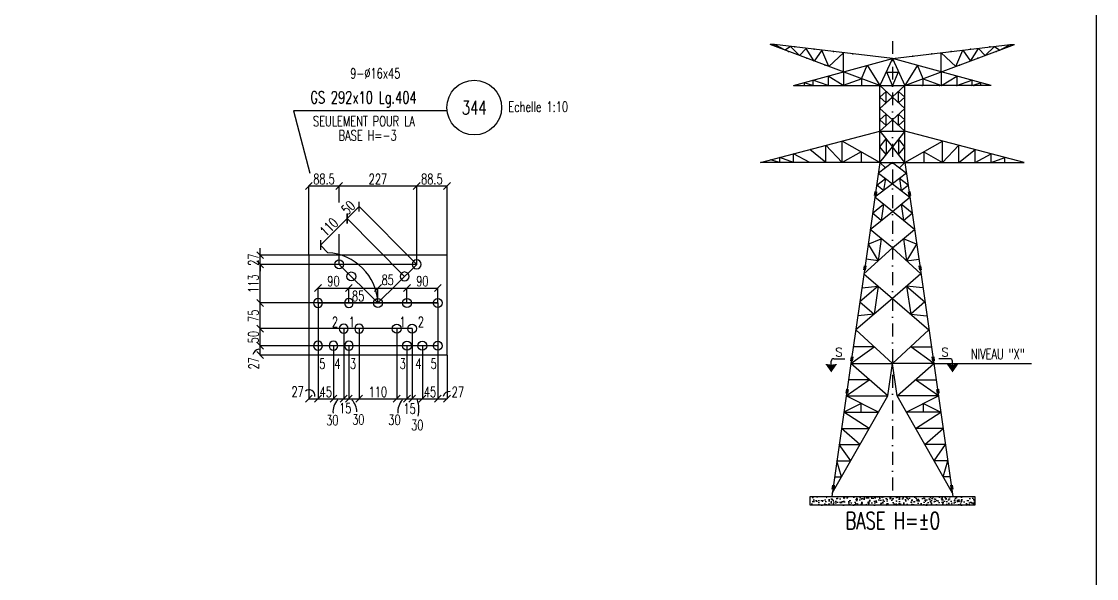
# Model space of a CAD drawing. Extents: x 161763 to 177983, y -119247 to -107767.
# Drawn here: x 171695 to 177983, y -115990 to -112734 of the extents above; entities that cross this region are included whole.
import ezdxf
from ezdxf.enums import TextEntityAlignment as Align

# ---------------------------------------------------------------- set-up
doc = ezdxf.new("R2010")
doc.units = 0
doc.header["$LTSCALE"] = 150
doc.header["$MEASUREMENT"] = 0
doc.linetypes.add('DASHDOT', pattern=[1, 0.5, -0.25, 0, -0.25])
doc.layers.get('0').update_dxf_attribs({"linetype": 'CONTINUOUS'})
for name, color, linetype in [('BOLLINI_1', 7, 'CONTINUOUS'), ('FORI', 2, 'CONTINUOUS'), ('LINEE_PIASTRE', 2, 'CONTINUOUS'), ('LS', 7, 'CONTINUOUS'), ('LSP', 3, 'CONTINUOUS'), ('MZ', 6, 'DASHDOT'), ('PIASTRE', 5, 'CONTINUOUS')]:
    doc.layers.add(name, color=color, linetype=linetype)
doc.styles.add('QUOTE', font='ROMANS8.SHX', dxfattribs={"width": 0.7})
doc.styles.add('RD', font='ROMAND8.SHX', dxfattribs={"width": 0.7})
doc.styles.add('RQL', font='ROMANS8.SHX', dxfattribs={"width": 0.7})
doc.styles.add('RS', font='ROMANS8.shx', dxfattribs={"width": 0.7})
doc.styles.get("Standard").update_dxf_attribs({"font": 'ROMANS8.SHX', "width": 0.7})
doc.dimstyles.new('TRATTO', dxfattribs={"dimscale": 0, "dimtxt": 60, "dimasz": 40, "dimexe": 0, "dimexo": 0, "dimgap": 10, "dimtad": 1, "dimrnd": 0.5, "dimdsep": 46, "dimtxsty": 'RS', "dimblk1": 'OBLIQUE', "dimblk2": 'OBLIQUE', "dimsah": 1, "dimcen": 0.09, "dimclrd": 2, "dimclre": 2, "dimclrt": 7, "dimadec": 0, "dimazin": 0, "dimtfac": 1, "dimtix": 1, "dimtmove": 2, "dimatfit": 3, "dimfxl": 1, "dimtolj": 1, "dimtzin": 0, "dimarcsym": 0})

# ---------------------------------------------------------------- blocks, each defined once
blk = doc.blocks.new('MRKR_98')
blk.add_point((0, 0))
at = {"color": 7, "style": 'QUOTE', "width": 0.5, "flags": 1}
for tag, p in [('TI', (3.7, 6.8)), ('NFORI', (3.7, 5.3)), ('AUX2', (3.7, 4.9)), ('FAM', (3.7, 4.5)), ('AUX1', (3.7, 4.2)), ('COMMESSA', (3.7, 3.8)), ('SPESSORE', (3.7, 2.5)), ('SV', (3.7, 1.8)), ('QUA', (3.7, 1.1)), ('DI_S', (3.7, 6.4)), ('D_S', (3.7, 6)), ('E_S', (3.7, 5.7)), ('MD', (3.7, 3.5)), ('MP', (3.7, 3.2)), ('LARGHEZZA', (3.7, 2.8)), ('NP', (3.7, 2.1)), ('PESO', (3.7, 1.4)), ('LUN', (3.7, 0.8)), ('PROF', (3.7, 0.4)), ('POS', (3.7, 0.1))]:
    blk.add_attdef(tag, p, '', height=0.2, dxfattribs=at)
at = {"color": 7, "flags": 1}
for tag, p in [('LAV1', (5.3, 6.9)), ('LAV2', (5.3, 6.5)), ('LAV3', (5.3, 6.2)), ('LAV4', (5.3, 5.9)), ('LAV5', (5.3, 5.5)), ('LAV6', (5.3, 5.2)), ('LAV7', (5.3, 4.9)), ('LAV8', (5.3, 4.5)), ('LAV9', (5.3, 4.2)), ('LAV10', (5.3, 3.9))]:
    blk.add_attdef(tag, p, '', height=0.2, dxfattribs=at)
blk = doc.blocks.new('16')
blk.add_circle((0, 0), 1)
blk = doc.blocks.new('_OBLIQUE')
at = {"color": 0, "linetype": 'ByBlock'}
blk.add_line((-0.5, -0.5), (0.5, 0.5), dxfattribs=at)
blk = doc.blocks.new('*D50')
at = {"layer": 'LS', "color": 2, "lineweight": -2, "transparency": 16777216}
for p, q in [((173443.2, -114041.4), (173599.1, -113886.1)), ((173935.8, -114224.3), (173599.1, -113886.1)), ((173487.6, -114085.9), (173443.2, -114041.4))]:
    blk.add_line(p, q, dxfattribs=at)
at = {"layer": 'LS', "color": 2, "lineweight": -2, "transparency": 16777216, "xscale": 40, "yscale": 40, "zscale": 40}
for p, rotation in [((173599.1, -113886.1), 44.87424353999999), ((173443.2, -114041.4), 224.87424354)]:
    blk.add_blockref('_OBLIQUE', p, dxfattribs=dict(at, rotation=rotation))
at = {"layer": 'LS', "color": 7, "transparency": 16777216, "insert": (173492.9, -113935.4), "char_height": 60, "attachment_point": 5, "rotation": 44.87424, "style": 'RS'}
blk.add_mtext('\\A1;110', dxfattribs=at)
blk = doc.blocks.new('*D51')
at = {"layer": 'LS', "color": 2, "lineweight": -2, "transparency": 16777216}
for p, q in [((173599.1, -113886.1), (173670, -113815.6)), ((174006.7, -114153.8), (173670, -113815.6)), ((173935.8, -114224.3), (173599.1, -113886.1))]:
    blk.add_line(p, q, dxfattribs=at)
at = {"layer": 'LS', "color": 2, "lineweight": -2, "transparency": 16777216, "xscale": 40, "yscale": 40, "zscale": 40}
for p, rotation in [((173670, -113815.6), 44.87424353999999), ((173599.1, -113886.1), 224.87424354)]:
    blk.add_blockref('_OBLIQUE', p, dxfattribs=dict(at, rotation=rotation))
at = {"layer": 'LS', "color": 7, "transparency": 16777216, "insert": (173606.3, -113822.5), "char_height": 60, "attachment_point": 5, "rotation": 44.87424, "style": 'RS'}
blk.add_mtext('\\A1;50', dxfattribs=at)
blk = doc.blocks.new('*D52')
at = {"layer": 'LS', "color": 2, "lineweight": -2, "transparency": 16777216}
for p, q in [((173429.9, -114379.6), (173429.9, -114939.4)), ((173375.9, -114683.7), (173375.9, -114939.4)), ((173375.9, -114939.4), (173429.9, -114939.4))]:
    blk.add_line(p, q, dxfattribs=at)
at = {"layer": 'LS', "color": 2, "lineweight": -2, "transparency": 16777216, "xscale": 40, "yscale": 40, "zscale": 40, "rotation": 180}
blk.add_blockref('_OBLIQUE', (173375.9, -114939.4), dxfattribs=at)
at = {"layer": 'LS', "color": 2, "lineweight": -2, "transparency": 16777216, "xscale": 40, "yscale": 40, "zscale": 40}
blk.add_blockref('_OBLIQUE', (173429.9, -114939.4), dxfattribs=at)
at = {"layer": 'LS', "color": 7, "transparency": 16777216, "insert": (173310.1, -114898.7), "char_height": 60, "attachment_point": 5, "style": 'RS'}
blk.add_mtext('\\A1;27', dxfattribs=at)
blk = doc.blocks.new('*D53')
at = {"layer": 'LS', "color": 2, "lineweight": -2, "transparency": 16777216}
for p, q in [((173429.9, -114379.6), (173429.9, -114939.4)), ((173519.9, -114629.6), (173519.9, -114939.4)), ((173429.9, -114939.4), (173519.9, -114939.4))]:
    blk.add_line(p, q, dxfattribs=at)
at = {"layer": 'LS', "color": 2, "lineweight": -2, "transparency": 16777216, "xscale": 40, "yscale": 40, "zscale": 40, "rotation": 180}
blk.add_blockref('_OBLIQUE', (173429.9, -114939.4), dxfattribs=at)
at = {"layer": 'LS', "color": 2, "lineweight": -2, "transparency": 16777216, "xscale": 40, "yscale": 40, "zscale": 40}
blk.add_blockref('_OBLIQUE', (173519.9, -114939.4), dxfattribs=at)
at = {"layer": 'LS', "color": 7, "transparency": 16777216, "insert": (173474.9, -114899.4), "char_height": 60, "attachment_point": 5, "style": 'RS'}
blk.add_mtext('\\A1;45', dxfattribs=at)
blk = doc.blocks.new('*D54')
at = {"layer": 'LS', "color": 2, "lineweight": -2, "transparency": 16777216}
for p, q in [((173579.9, -114529.6), (173579.9, -114939.4)), ((173519.9, -114629.6), (173519.9, -114939.4)), ((173519.9, -114939.4), (173579.9, -114939.4))]:
    blk.add_line(p, q, dxfattribs=at)
at = {"layer": 'LS', "color": 2, "lineweight": -2, "transparency": 16777216, "xscale": 40, "yscale": 40, "zscale": 40, "rotation": 180}
blk.add_blockref('_OBLIQUE', (173519.9, -114939.4), dxfattribs=at)
at = {"layer": 'LS', "color": 2, "lineweight": -2, "transparency": 16777216, "xscale": 40, "yscale": 40, "zscale": 40}
blk.add_blockref('_OBLIQUE', (173579.9, -114939.4), dxfattribs=at)
at = {"layer": 'LS', "color": 7, "transparency": 16777216, "insert": (173513.5, -115064.7), "char_height": 60, "attachment_point": 5, "style": 'RS'}
blk.add_mtext('\\A1;30', dxfattribs=at)
blk = doc.blocks.new('*D55')
at = {"layer": 'LS', "color": 2, "lineweight": -2, "transparency": 16777216}
for p, q in [((173579.9, -114529.6), (173579.9, -114939.4)), ((173609.9, -114629.6), (173609.9, -114939.4)), ((173579.9, -114939.4), (173609.9, -114939.4))]:
    blk.add_line(p, q, dxfattribs=at)
at = {"layer": 'LS', "color": 2, "lineweight": -2, "transparency": 16777216, "xscale": 40, "yscale": 40, "zscale": 40, "rotation": 180}
blk.add_blockref('_OBLIQUE', (173579.9, -114939.4), dxfattribs=at)
at = {"layer": 'LS', "color": 2, "lineweight": -2, "transparency": 16777216, "xscale": 40, "yscale": 40, "zscale": 40}
blk.add_blockref('_OBLIQUE', (173609.9, -114939.4), dxfattribs=at)
at = {"layer": 'LS', "color": 7, "transparency": 16777216, "insert": (173589.2, -114994.7), "char_height": 60, "attachment_point": 5, "style": 'RS'}
blk.add_mtext('\\A1;15', dxfattribs=at)
blk = doc.blocks.new('*D56')
at = {"layer": 'LS', "color": 2, "lineweight": -2, "transparency": 16777216}
for p, q in [((173669.9, -114529.6), (173669.9, -114939.4)), ((173609.9, -114629.6), (173609.9, -114939.4)), ((173609.9, -114939.4), (173669.9, -114939.4))]:
    blk.add_line(p, q, dxfattribs=at)
at = {"layer": 'LS', "color": 2, "lineweight": -2, "transparency": 16777216, "xscale": 40, "yscale": 40, "zscale": 40, "rotation": 180}
blk.add_blockref('_OBLIQUE', (173609.9, -114939.4), dxfattribs=at)
at = {"layer": 'LS', "color": 2, "lineweight": -2, "transparency": 16777216, "xscale": 40, "yscale": 40, "zscale": 40}
blk.add_blockref('_OBLIQUE', (173669.9, -114939.4), dxfattribs=at)
at = {"layer": 'LS', "color": 7, "transparency": 16777216, "insert": (173665.4, -115060.8), "char_height": 60, "attachment_point": 5, "style": 'RS'}
blk.add_mtext('\\A1;30', dxfattribs=at)
blk = doc.blocks.new('*D57')
at = {"layer": 'LS', "color": 2, "lineweight": -2, "transparency": 16777216}
for p, q in [((173669.9, -114529.6), (173669.9, -114939.4)), ((173889.9, -114529.6), (173889.9, -114939.4)), ((173669.9, -114939.4), (173889.9, -114939.4))]:
    blk.add_line(p, q, dxfattribs=at)
at = {"layer": 'LS', "color": 2, "lineweight": -2, "transparency": 16777216, "xscale": 40, "yscale": 40, "zscale": 40, "rotation": 180}
blk.add_blockref('_OBLIQUE', (173669.9, -114939.4), dxfattribs=at)
at = {"layer": 'LS', "color": 2, "lineweight": -2, "transparency": 16777216, "xscale": 40, "yscale": 40, "zscale": 40}
blk.add_blockref('_OBLIQUE', (173889.9, -114939.4), dxfattribs=at)
at = {"layer": 'LS', "color": 7, "transparency": 16777216, "insert": (173779.9, -114899.4), "char_height": 60, "attachment_point": 5, "style": 'RS'}
blk.add_mtext('\\A1;110', dxfattribs=at)
blk = doc.blocks.new('*D58')
at = {"layer": 'LS', "color": 2, "lineweight": -2, "transparency": 16777216}
for p, q in [((173889.9, -114529.6), (173889.9, -114939.4)), ((173949.9, -114629.6), (173949.9, -114939.4)), ((173889.9, -114939.4), (173949.9, -114939.4))]:
    blk.add_line(p, q, dxfattribs=at)
at = {"layer": 'LS', "color": 2, "lineweight": -2, "transparency": 16777216, "xscale": 40, "yscale": 40, "zscale": 40, "rotation": 180}
blk.add_blockref('_OBLIQUE', (173889.9, -114939.4), dxfattribs=at)
at = {"layer": 'LS', "color": 2, "lineweight": -2, "transparency": 16777216, "xscale": 40, "yscale": 40, "zscale": 40}
blk.add_blockref('_OBLIQUE', (173949.9, -114939.4), dxfattribs=at)
at = {"layer": 'LS', "color": 7, "transparency": 16777216, "insert": (173876.7, -115062.9), "char_height": 60, "attachment_point": 5, "style": 'RS'}
blk.add_mtext('\\A1;30', dxfattribs=at)
blk = doc.blocks.new('*D59')
at = {"layer": 'LS', "color": 2, "lineweight": -2, "transparency": 16777216}
for p, q in [((173979.9, -114529.6), (173979.9, -114939.4)), ((173949.9, -114629.6), (173949.9, -114939.4)), ((173949.9, -114939.4), (173979.9, -114939.4))]:
    blk.add_line(p, q, dxfattribs=at)
at = {"layer": 'LS', "color": 2, "lineweight": -2, "transparency": 16777216, "xscale": 40, "yscale": 40, "zscale": 40, "rotation": 180}
blk.add_blockref('_OBLIQUE', (173949.9, -114939.4), dxfattribs=at)
at = {"layer": 'LS', "color": 2, "lineweight": -2, "transparency": 16777216, "xscale": 40, "yscale": 40, "zscale": 40}
blk.add_blockref('_OBLIQUE', (173979.9, -114939.4), dxfattribs=at)
at = {"layer": 'LS', "color": 7, "transparency": 16777216, "insert": (173964.9, -114998.2), "char_height": 60, "attachment_point": 5, "style": 'RS'}
blk.add_mtext('\\A1;15', dxfattribs=at)
blk = doc.blocks.new('*D60')
at = {"layer": 'LS', "color": 2, "lineweight": -2, "transparency": 16777216}
for p, q in [((173979.9, -114529.6), (173979.9, -114939.4)), ((174039.9, -114629.6), (174039.9, -114939.4)), ((173979.9, -114939.4), (174039.9, -114939.4))]:
    blk.add_line(p, q, dxfattribs=at)
at = {"layer": 'LS', "color": 2, "lineweight": -2, "transparency": 16777216, "xscale": 40, "yscale": 40, "zscale": 40, "rotation": 180}
blk.add_blockref('_OBLIQUE', (173979.9, -114939.4), dxfattribs=at)
at = {"layer": 'LS', "color": 2, "lineweight": -2, "transparency": 16777216, "xscale": 40, "yscale": 40, "zscale": 40}
blk.add_blockref('_OBLIQUE', (174039.9, -114939.4), dxfattribs=at)
at = {"layer": 'LS', "color": 7, "transparency": 16777216, "insert": (174009.9, -115093.1), "char_height": 60, "attachment_point": 5, "style": 'RS'}
blk.add_mtext('\\A1;30', dxfattribs=at)
blk = doc.blocks.new('*D61')
at = {"layer": 'LS', "color": 2, "lineweight": -2, "transparency": 16777216}
for p, q in [((174129.9, -114379.6), (174129.9, -114939.4)), ((174039.9, -114629.6), (174039.9, -114939.4)), ((174039.9, -114939.4), (174129.9, -114939.4))]:
    blk.add_line(p, q, dxfattribs=at)
at = {"layer": 'LS', "color": 2, "lineweight": -2, "transparency": 16777216, "xscale": 40, "yscale": 40, "zscale": 40, "rotation": 180}
blk.add_blockref('_OBLIQUE', (174039.9, -114939.4), dxfattribs=at)
at = {"layer": 'LS', "color": 2, "lineweight": -2, "transparency": 16777216, "xscale": 40, "yscale": 40, "zscale": 40}
blk.add_blockref('_OBLIQUE', (174129.9, -114939.4), dxfattribs=at)
at = {"layer": 'LS', "color": 7, "transparency": 16777216, "insert": (174084.9, -114899.4), "char_height": 60, "attachment_point": 5, "style": 'RS'}
blk.add_mtext('\\A1;45', dxfattribs=at)
blk = doc.blocks.new('*D62')
at = {"layer": 'LS', "color": 2, "lineweight": -2, "transparency": 16777216}
for p, q in [((174129.9, -114379.6), (174129.9, -114939.4)), ((174183.9, -114683.7), (174183.9, -114939.4)), ((174129.9, -114939.4), (174183.9, -114939.4))]:
    blk.add_line(p, q, dxfattribs=at)
at = {"layer": 'LS', "color": 2, "lineweight": -2, "transparency": 16777216, "xscale": 40, "yscale": 40, "zscale": 40, "rotation": 180}
blk.add_blockref('_OBLIQUE', (174129.9, -114939.4), dxfattribs=at)
at = {"layer": 'LS', "color": 2, "lineweight": -2, "transparency": 16777216, "xscale": 40, "yscale": 40, "zscale": 40}
blk.add_blockref('_OBLIQUE', (174183.9, -114939.4), dxfattribs=at)
at = {"layer": 'LS', "color": 7, "transparency": 16777216, "insert": (174247.4, -114899.4), "char_height": 60, "attachment_point": 5, "style": 'RS'}
blk.add_mtext('\\A1;27', dxfattribs=at)
blk = doc.blocks.new('*D63')
at = {"layer": 'LS', "color": 2, "lineweight": -2, "transparency": 16777216}
for p, q in [((173429.9, -114379.6), (173429.9, -114292)), ((173429.9, -114292), (173609.9, -114292)), ((173609.9, -114379.6), (173609.9, -114292))]:
    blk.add_line(p, q, dxfattribs=at)
at = {"layer": 'LS', "color": 2, "lineweight": -2, "transparency": 16777216, "xscale": 40, "yscale": 40, "zscale": 40, "rotation": 180}
blk.add_blockref('_OBLIQUE', (173429.9, -114292), dxfattribs=at)
at = {"layer": 'LS', "color": 2, "lineweight": -2, "transparency": 16777216, "xscale": 40, "yscale": 40, "zscale": 40}
blk.add_blockref('_OBLIQUE', (173609.9, -114292), dxfattribs=at)
at = {"layer": 'LS', "color": 7, "transparency": 16777216, "insert": (173519.9, -114252), "char_height": 60, "attachment_point": 5, "style": 'RS'}
blk.add_mtext('\\A1;90', dxfattribs=at)
blk = doc.blocks.new('*D64')
at = {"layer": 'LS', "color": 2, "lineweight": -2, "transparency": 16777216}
for p, q in [((173609.9, -114379.6), (173609.9, -114292)), ((173609.9, -114292), (173779.9, -114292)), ((173779.9, -114379.6), (173779.9, -114292))]:
    blk.add_line(p, q, dxfattribs=at)
at = {"layer": 'LS', "color": 2, "lineweight": -2, "transparency": 16777216, "xscale": 40, "yscale": 40, "zscale": 40, "rotation": 180}
blk.add_blockref('_OBLIQUE', (173609.9, -114292), dxfattribs=at)
at = {"layer": 'LS', "color": 2, "lineweight": -2, "transparency": 16777216, "xscale": 40, "yscale": 40, "zscale": 40}
blk.add_blockref('_OBLIQUE', (173779.9, -114292), dxfattribs=at)
at = {"layer": 'LS', "color": 7, "transparency": 16777216, "insert": (173664, -114339.1), "char_height": 60, "attachment_point": 5, "style": 'RS'}
blk.add_mtext('\\A1;85', dxfattribs=at)
blk = doc.blocks.new('*D65')
at = {"layer": 'LS', "color": 2, "lineweight": -2, "transparency": 16777216}
for p, q in [((173779.9, -114379.6), (173779.9, -114292)), ((173779.9, -114292), (173949.9, -114292)), ((173949.9, -114379.6), (173949.9, -114292))]:
    blk.add_line(p, q, dxfattribs=at)
at = {"layer": 'LS', "color": 2, "lineweight": -2, "transparency": 16777216, "xscale": 40, "yscale": 40, "zscale": 40, "rotation": 180}
blk.add_blockref('_OBLIQUE', (173779.9, -114292), dxfattribs=at)
at = {"layer": 'LS', "color": 2, "lineweight": -2, "transparency": 16777216, "xscale": 40, "yscale": 40, "zscale": 40}
blk.add_blockref('_OBLIQUE', (173949.9, -114292), dxfattribs=at)
at = {"layer": 'LS', "color": 7, "transparency": 16777216, "insert": (173837.3, -114244.4), "char_height": 60, "attachment_point": 5, "style": 'RS'}
blk.add_mtext('\\A1;85', dxfattribs=at)
blk = doc.blocks.new('*D66')
at = {"layer": 'LS', "color": 2, "lineweight": -2, "transparency": 16777216}
for p, q in [((173949.9, -114379.6), (173949.9, -114292)), ((173949.9, -114292), (174129.9, -114292)), ((174129.9, -114379.6), (174129.9, -114292))]:
    blk.add_line(p, q, dxfattribs=at)
at = {"layer": 'LS', "color": 2, "lineweight": -2, "transparency": 16777216, "xscale": 40, "yscale": 40, "zscale": 40, "rotation": 180}
blk.add_blockref('_OBLIQUE', (173949.9, -114292), dxfattribs=at)
at = {"layer": 'LS', "color": 2, "lineweight": -2, "transparency": 16777216, "xscale": 40, "yscale": 40, "zscale": 40}
blk.add_blockref('_OBLIQUE', (174129.9, -114292), dxfattribs=at)
at = {"layer": 'LS', "color": 7, "transparency": 16777216, "insert": (174039.9, -114252), "char_height": 60, "attachment_point": 5, "style": 'RS'}
blk.add_mtext('\\A1;90', dxfattribs=at)
blk = doc.blocks.new('*D67')
at = {"layer": 'LS', "color": 2, "lineweight": -2, "transparency": 16777216}
for p, q in [((174129.9, -114629.6), (173091.5, -114629.6)), ((173091.5, -114683.7), (173091.5, -114629.6)), ((173375.9, -114683.7), (173091.5, -114683.7))]:
    blk.add_line(p, q, dxfattribs=at)
at = {"layer": 'LS', "color": 2, "lineweight": -2, "transparency": 16777216, "xscale": 40, "yscale": 40, "zscale": 40}
for p, rotation in [((173091.5, -114629.6), 90), ((173091.5, -114683.7), 270)]:
    blk.add_blockref('_OBLIQUE', p, dxfattribs=dict(at, rotation=rotation))
at = {"layer": 'LS', "color": 7, "transparency": 16777216, "insert": (173053.6, -114732), "char_height": 60, "attachment_point": 5, "rotation": 90, "style": 'RS'}
blk.add_mtext('\\A1;27', dxfattribs=at)
blk = doc.blocks.new('*D68')
at = {"layer": 'LS', "color": 2, "lineweight": -2, "transparency": 16777216}
for p, q in [((173979.9, -114529.6), (173091.5, -114529.6)), ((173091.5, -114629.6), (173091.5, -114529.6)), ((173429.9, -114629.6), (173091.5, -114629.6))]:
    blk.add_line(p, q, dxfattribs=at)
at = {"layer": 'LS', "color": 2, "lineweight": -2, "transparency": 16777216, "xscale": 40, "yscale": 40, "zscale": 40}
for p, rotation in [((173091.5, -114529.6), 90), ((173091.5, -114629.6), 270)]:
    blk.add_blockref('_OBLIQUE', p, dxfattribs=dict(at, rotation=rotation))
at = {"layer": 'LS', "color": 7, "transparency": 16777216, "insert": (173051.5, -114579.6), "char_height": 60, "attachment_point": 5, "rotation": 90, "style": 'RS'}
blk.add_mtext('\\A1;50', dxfattribs=at)
blk = doc.blocks.new('*D69')
at = {"layer": 'LS', "color": 2, "lineweight": -2, "transparency": 16777216}
for p, q in [((174129.9, -114379.6), (173091.5, -114379.6)), ((173091.5, -114529.6), (173091.5, -114379.6)), ((173579.9, -114529.6), (173091.5, -114529.6))]:
    blk.add_line(p, q, dxfattribs=at)
at = {"layer": 'LS', "color": 2, "lineweight": -2, "transparency": 16777216, "xscale": 40, "yscale": 40, "zscale": 40}
for p, rotation in [((173091.5, -114379.6), 90), ((173091.5, -114529.6), 270)]:
    blk.add_blockref('_OBLIQUE', p, dxfattribs=dict(at, rotation=rotation))
at = {"layer": 'LS', "color": 7, "transparency": 16777216, "insert": (173051.5, -114454.6), "char_height": 60, "attachment_point": 5, "rotation": 90, "style": 'RS'}
blk.add_mtext('\\A1;75', dxfattribs=at)
blk = doc.blocks.new('*D70')
at = {"layer": 'LS', "color": 2, "lineweight": -2, "transparency": 16777216}
for p, q in [((174006.7, -114153.8), (173091.5, -114153.8)), ((173091.5, -114379.6), (173091.5, -114153.8)), ((173429.9, -114379.6), (173091.5, -114379.6))]:
    blk.add_line(p, q, dxfattribs=at)
at = {"layer": 'LS', "color": 2, "lineweight": -2, "transparency": 16777216, "xscale": 40, "yscale": 40, "zscale": 40}
for p, rotation in [((173091.5, -114153.8), 90), ((173091.5, -114379.6), 270)]:
    blk.add_blockref('_OBLIQUE', p, dxfattribs=dict(at, rotation=rotation))
at = {"layer": 'LS', "color": 7, "transparency": 16777216, "insert": (173051.5, -114266.7), "char_height": 60, "attachment_point": 5, "rotation": 90, "style": 'RS'}
blk.add_mtext('\\A1;113', dxfattribs=at)
blk = doc.blocks.new('*D71')
at = {"layer": 'LS', "color": 2, "lineweight": -2, "transparency": 16777216}
for p, q in [((173091.5, -114099.7), (173091.5, -114059.7)), ((173375.9, -114099.7), (173091.5, -114099.7)), ((173091.5, -114153.8), (173091.5, -114099.7)), ((173553.1, -114153.8), (173091.5, -114153.8)), ((173091.5, -114153.8), (173091.5, -114193.8))]:
    blk.add_line(p, q, dxfattribs=at)
at = {"layer": 'LS', "color": 2, "lineweight": -2, "transparency": 16777216, "xscale": 40, "yscale": 40, "zscale": 40}
for p, rotation in [((173091.5, -114099.7), 270), ((173091.5, -114153.8), 90)]:
    blk.add_blockref('_OBLIQUE', p, dxfattribs=dict(at, rotation=rotation))
at = {"layer": 'LS', "color": 7, "transparency": 16777216, "insert": (173051.5, -114126.7), "char_height": 60, "attachment_point": 5, "rotation": 90, "style": 'RS'}
blk.add_mtext('\\A1;27', dxfattribs=at)
blk = doc.blocks.new('*D72')
at = {"layer": 'LS', "color": 2, "lineweight": -2, "transparency": 16777216}
for p, q in [((173375.9, -114099.7), (173375.9, -113695.4)), ((173375.9, -113695.4), (173553.1, -113695.4)), ((173553.1, -113735.1), (173553.1, -113695.4))]:
    blk.add_line(p, q, dxfattribs=at)
at = {"layer": 'LS', "color": 2, "lineweight": -2, "transparency": 16777216, "xscale": 40, "yscale": 40, "zscale": 40, "rotation": 180}
blk.add_blockref('_OBLIQUE', (173375.9, -113695.4), dxfattribs=at)
at = {"layer": 'LS', "color": 2, "lineweight": -2, "transparency": 16777216, "xscale": 40, "yscale": 40, "zscale": 40}
blk.add_blockref('_OBLIQUE', (173553.1, -113695.4), dxfattribs=at)
at = {"layer": 'LS', "color": 7, "transparency": 16777216, "insert": (173464.5, -113655.4), "char_height": 60, "attachment_point": 5, "style": 'RS'}
blk.add_mtext('\\A1;88.5', dxfattribs=at)
blk = doc.blocks.new('*D73')
at = {"layer": 'LS', "color": 2, "lineweight": -2, "transparency": 16777216}
for p, q in [((173553.1, -113792.5), (173553.1, -113695.4)), ((173553.1, -113695.4), (174006.7, -113695.4)), ((174006.7, -114153.8), (174006.7, -113695.4))]:
    blk.add_line(p, q, dxfattribs=at)
at = {"layer": 'LS', "color": 2, "lineweight": -2, "transparency": 16777216, "xscale": 40, "yscale": 40, "zscale": 40, "rotation": 180}
blk.add_blockref('_OBLIQUE', (173553.1, -113695.4), dxfattribs=at)
at = {"layer": 'LS', "color": 2, "lineweight": -2, "transparency": 16777216, "xscale": 40, "yscale": 40, "zscale": 40}
blk.add_blockref('_OBLIQUE', (174006.7, -113695.4), dxfattribs=at)
at = {"layer": 'LS', "color": 7, "transparency": 16777216, "insert": (173779.9, -113655.4), "char_height": 60, "attachment_point": 5, "style": 'RS'}
blk.add_mtext('\\A1;227', dxfattribs=at)
blk = doc.blocks.new('*D74')
at = {"layer": 'LS', "color": 2, "lineweight": -2, "transparency": 16777216}
for p, q in [((174006.7, -114153.8), (174006.7, -113695.4)), ((174006.7, -113695.4), (174183.9, -113695.4)), ((174183.9, -114099.7), (174183.9, -113695.4))]:
    blk.add_line(p, q, dxfattribs=at)
at = {"layer": 'LS', "color": 2, "lineweight": -2, "transparency": 16777216, "xscale": 40, "yscale": 40, "zscale": 40, "rotation": 180}
blk.add_blockref('_OBLIQUE', (174006.7, -113695.4), dxfattribs=at)
at = {"layer": 'LS', "color": 2, "lineweight": -2, "transparency": 16777216, "xscale": 40, "yscale": 40, "zscale": 40}
blk.add_blockref('_OBLIQUE', (174183.9, -113695.4), dxfattribs=at)
at = {"layer": 'LS', "color": 7, "transparency": 16777216, "insert": (174095.3, -113655.4), "char_height": 60, "attachment_point": 5, "style": 'RS'}
blk.add_mtext('\\A1;88.5', dxfattribs=at)
blk = doc.blocks.new('xxx')
blk.add_circle((0, 0), 8)
at = {"color": 3, "style": 'RQL', "width": 0.7}
blk.add_attdef('POS', text='', height=4, dxfattribs=at).set_placement((0, 0), align=Align.MIDDLE)
at = {"style": 'RQL', "width": 0.7, "flags": 1}
for tag, p in [('POS1', (-0.39, -5.42)), ('TIPO', (-0.39, -8.66))]:
    blk.add_attdef(tag, p, '', height=2, dxfattribs=at)
blk = doc.blocks.new('bull')
at = {"style": 'RS', "width": 0.7, "flags": 1}
for tag, p in [('NN', (-12.25, 0)), ('DIAMETRO', (0, -4.86)), ('SERRAGGIO', (0, -9.71)), ('LUNGHEZZA', (0, -14.57)), ('NB', (0, -19.43)), ('TIPO', (0, -24.12)), ('EL', (-0.14, -29))]:
    blk.add_attdef(tag, p, '', height=3, dxfattribs=at)
at = {"style": 'RS', "width": 0.7}
blk.add_attdef('BULLONE', (0, 0), '', height=3, dxfattribs=at)

msp = doc.modelspace()

# ---------------------------------------------------------------- hatches: boundary and pattern name
at = {"layer": 'LS'}
h = msp.add_hatch(dxfattribs=at)
h.set_pattern_fill('AR-CONC', color=3, scale=7.110105, style=0)
h.set_pattern_definition([(50, (154072.21, -120005.85), (50.997955, -4.46174), [5.33258, -58.65837]), (355, (154072.21, -120005.85), (-9.86537, 53.48165), [4.26606, -46.9267]), (100.4514, (154076.46, -120006.22), (41.13263, 49.01988), [4.532, -49.85194]), (46.1842, (154072.21, -119991.63), (75.88196, -11.76858), [7.99887, -87.98755]), (96.6356, (154078.535, -119992.61), (66.4555, 69.2608), [6.798, -74.7779]), (351.1842, (154072.21, -119991.63), (66.45545, 69.26086), [6.3991, -70.39004]), (21, (154079.32, -119995.184), (42.44072, -28.62663), [5.33258, -58.65837]), (326, (154079.32, -119995.184), (17.29998, 51.55893), [4.26606, -46.9267]), (71.4514, (154082.86, -119997.57), (59.74071, 22.93226), [4.532, -49.85194]), (37.5, (154072.212, -120005.849), (0.864579, 23.669104), [0, -46.357888, 0, -47.637706, 0, -47.10445]), (7.5, (154072.212, -120005.85), (18.704522, 28.043089), [0, -27.160603, 0, -45.291372, 0, -17.953016]), (327.5, (154056.356, -120005.849), (37.955338, -1.603675), [0, -17.775264, 0, -55.458822, 0, -73.58959]), (317.5, (154049.246, -120005.85), (41.46515, 7.11757), [0, -23.107843, 0, -36.830346, 0, -52.259275])])
h.paths.add_polyline_path([(177270.392, -115510.653), (176307.206, -115510.653), (176307.206, -115562.479), (177270.392, -115562.479)])

# ---------------------------------------------------------------- linework, layer by layer
at = {"color": 6, "ltscale": 0.01}
for p, q in [((176099.919, -112868.893), (176074.639, -112868.893)), ((176716.119, -113109.053), (176074.639, -112868.893)), ((176788.799, -112951.053), (176099.919, -112868.893)), ((176161.174, -112901.29), (176099.919, -112868.893)), ((176099.919, -112868.893), (176099.919, -112878.357)), ((176192.334, -112879.915), (176161.174, -112901.29)), ((176246.537, -112933.249), (176192.334, -112879.915)), ((176284.749, -112890.937), (176246.537, -112933.249)), ((176331.899, -112965.207), (176284.749, -112890.937)), ((176377.164, -112901.959), (176331.899, -112965.207)), ((176417.262, -112997.165), (176377.164, -112901.959)), ((176502.624, -112917.348), (176417.262, -112997.165)), ((176502.624, -113029.124), (176502.624, -112917.052)), ((176788.799, -112951.053), (177477.679, -112868.893)), ((176861.479, -113109.053), (177502.959, -112868.893)), ((177074.973, -113029.124), (177074.973, -112917.052)), ((177074.973, -112917.348), (177160.336, -112997.165)), ((177160.336, -112997.165), (177200.434, -112901.959)), ((177200.434, -112901.959), (177245.698, -112965.207)), ((177245.698, -112965.207), (177292.849, -112890.937)), ((177292.849, -112890.937), (177331.061, -112933.249)), ((177331.061, -112933.249), (177385.264, -112879.915)), ((177385.264, -112879.915), (177416.423, -112901.29)), ((177416.423, -112901.29), (177477.679, -112868.893)), ((177477.679, -112868.893), (177477.679, -112878.357)), ((177477.679, -112868.893), (177502.959, -112868.893)), ((176210.519, -113109.053), (176788.799, -112951.053)), ((176788.799, -112951.053), (176716.119, -113109.053)), ((177367.079, -113109.053), (176788.799, -112951.053)), ((176788.799, -112951.053), (176861.479, -113109.053)), ((176502.624, -113028.361), (176502.624, -113109.053)), ((176608.785, -113068.869), (176641.965, -112989.869)), ((176641.965, -112989.869), (176716.119, -113109.053)), ((176788.799, -113109.053), (176755.619, -113030.053)), ((176755.619, -113030.053), (176821.979, -113030.053)), ((176821.979, -113030.053), (176788.799, -113109.053)), ((176935.633, -112989.869), (176861.479, -113109.053)), ((176968.813, -113068.869), (176935.633, -112989.869)), ((177074.973, -113028.361), (177074.973, -113109.053)), ((176210.519, -113109.053), (176716.119, -113109.053)), ((176273.719, -113091.594), (176273.719, -113109.053)), ((176324.279, -113109.053), (176273.719, -113091.594)), ((176412.759, -113109.053), (176324.279, -113077.627)), ((176324.279, -113077.627), (176324.279, -113109.053)), ((176501.451, -113109.053), (176412.759, -113053.185)), ((176412.759, -113053.185), (176412.759, -113109.053)), ((176609.206, -113069.026), (176501.451, -113109.053)), ((176609.372, -113109.053), (176609.206, -113069.026)), ((176609.372, -113109.053), (176609.206, -113069.026)), ((176716.119, -113557.773), (176716.119, -113109.053)), ((176716.119, -113109.053), (176861.479, -113109.053)), ((176716.119, -113109.053), (176861.479, -113241.773)), ((176716.119, -113241.773), (176861.479, -113109.053)), ((176716.119, -113109.053), (176861.479, -113109.053)), ((176861.479, -113557.773), (176861.479, -113109.053)), ((177367.079, -113109.053), (176861.479, -113109.053)), ((176968.226, -113109.053), (176968.392, -113069.026)), ((176968.392, -113069.026), (177076.146, -113109.053)), ((177076.146, -113109.053), (177164.839, -113053.185)), ((177164.839, -113053.185), (177164.839, -113109.053)), ((177164.839, -113109.053), (177253.319, -113077.627)), ((177253.319, -113077.627), (177253.319, -113109.053)), ((177253.319, -113109.053), (177303.879, -113091.594)), ((177303.879, -113091.594), (177303.879, -113109.053)), ((176752.459, -113142.233), (176716.119, -113175.413)), ((176752.459, -113142.233), (176716.119, -113175.413)), ((176752.459, -113208.593), (176752.459, -113142.233)), ((176752.459, -113208.593), (176752.459, -113142.233)), ((176825.139, -113142.233), (176861.479, -113175.413)), ((176825.139, -113208.593), (176825.139, -113142.233)), ((176825.139, -113142.233), (176861.479, -113175.413)), ((176825.139, -113208.593), (176825.139, -113142.233)), ((176716.119, -113241.773), (176788.799, -113175.413)), ((176716.119, -113175.413), (176752.459, -113208.593)), ((176861.479, -113241.773), (176788.799, -113175.413)), ((176861.479, -113175.413), (176825.139, -113208.593)), ((176788.799, -113308.133), (176716.119, -113241.773)), ((176752.459, -113274.953), (176716.119, -113308.133)), ((176752.459, -113341.313), (176752.459, -113274.953)), ((176788.799, -113308.133), (176861.479, -113241.773)), ((176825.139, -113274.953), (176861.479, -113308.133)), ((176825.139, -113341.313), (176825.139, -113274.953)), ((176788.799, -113308.133), (176716.119, -113374.493)), ((176716.119, -113308.133), (176752.459, -113341.313)), ((176788.799, -113308.133), (176861.479, -113374.493)), ((176861.479, -113308.133), (176825.139, -113341.313)), ((176017.759, -113557.773), (176716.119, -113374.493)), ((176712.169, -113374.493), (176861.479, -113374.493)), ((176716.119, -113374.493), (176788.799, -113466.133)), ((176716.119, -113466.133), (176752.459, -113420.313)), ((176752.459, -113420.313), (176752.459, -113511.953)), ((176861.479, -113374.493), (176788.799, -113466.133)), ((176861.479, -113466.133), (176825.139, -113420.313)), ((176825.139, -113420.313), (176825.139, -113511.953)), ((177559.839, -113557.773), (176861.479, -113374.493)), ((176400.119, -113557.773), (176305.319, -113482.795)), ((176400.119, -113557.773), (176400.119, -113457.802)), ((176494.919, -113557.773), (176400.119, -113457.802)), ((176494.919, -113557.773), (176494.919, -113432.809)), ((176716.119, -113557.773), (176494.919, -113432.809)), ((176716.119, -113557.773), (176788.799, -113466.133)), ((176752.459, -113511.953), (176716.119, -113466.133)), ((176861.479, -113557.773), (176788.799, -113466.133)), ((176825.139, -113511.953), (176861.479, -113466.133)), ((176861.479, -113557.773), (177082.679, -113432.809)), ((177082.679, -113557.773), (177082.679, -113432.809)), ((177082.679, -113557.773), (177177.479, -113457.802)), ((177177.479, -113557.773), (177177.479, -113457.802)), ((177177.479, -113557.773), (177272.279, -113482.795)), ((177272.279, -113557.773), (177272.279, -113482.795)), ((176131.519, -113557.773), (176076.219, -113543.194)), ((176131.519, -113557.773), (176131.519, -113528.615)), ((176210.519, -113557.773), (176131.519, -113528.615)), ((176210.519, -113557.773), (176210.519, -113507.787)), ((176305.319, -113557.773), (176210.519, -113507.787)), ((176605.519, -113495.291), (176494.919, -113557.773)), ((176605.519, -113495.291), (176605.519, -113557.773)), ((176972.079, -113495.291), (177082.679, -113557.773)), ((176972.079, -113495.291), (176972.079, -113557.773)), ((177272.279, -113557.773), (177367.079, -113507.787)), ((177367.079, -113557.773), (177367.079, -113507.787)), ((177367.079, -113557.773), (177446.079, -113528.615)), ((177446.079, -113557.773), (177446.079, -113528.615)), ((176716.119, -113557.773), (176017.759, -113557.773)), ((176716.119, -113557.773), (176627.124, -114174.313)), ((176788.799, -113557.773), (176706.996, -113620.973)), ((176716.119, -113557.773), (176747.898, -113589.373)), ((176716.119, -113557.773), (176861.479, -113557.773)), ((176788.799, -113557.773), (176870.601, -113620.973)), ((176861.479, -113557.773), (176829.7, -113589.373)), ((176861.479, -113557.773), (176950.473, -114174.313)), ((176861.479, -113557.773), (177559.839, -113557.773)), ((176696.961, -113690.493), (176747.898, -113652.171)), ((176706.996, -113620.973), (176788.799, -113683.37)), ((176747.898, -113652.171), (176737.863, -113721.691)), ((176870.601, -113620.973), (176788.799, -113683.37)), ((176880.636, -113690.493), (176829.7, -113652.171)), ((176829.7, -113652.171), (176839.735, -113721.691)), ((176686.646, -113727.79), (176683.202, -113751.654)), ((176788.799, -113683.37), (176686.926, -113760.013)), ((176696.655, -113729.234), (176693.21, -113753.099)), ((176737.863, -113721.691), (176696.961, -113690.493)), ((176788.799, -113683.37), (176890.671, -113760.013)), ((176839.735, -113721.691), (176880.636, -113690.493)), ((176880.943, -113729.234), (176884.388, -113753.099)), ((176890.951, -113727.79), (176894.396, -113751.654)), ((176673.243, -113854.813), (176737.863, -113802.081)), ((176788.799, -113844.15), (176686.926, -113760.013)), ((176737.863, -113802.081), (176724.179, -113896.881)), ((176788.799, -113844.15), (176890.671, -113760.013)), ((176904.355, -113854.813), (176839.735, -113802.081)), ((176839.735, -113802.081), (176853.419, -113896.881)), ((176659.559, -113949.613), (176788.799, -113844.15)), ((176724.179, -113896.881), (176673.243, -113854.813)), ((176918.039, -113949.613), (176788.799, -113844.15)), ((176853.419, -113896.881), (176904.355, -113854.813)), ((176788.799, -114057.921), (176659.559, -113949.613)), ((176788.799, -114057.921), (176918.039, -113949.613)), ((176647.084, -114036.034), (176724.179, -114003.767)), ((176647.084, -114036.034), (176705.467, -114133.399)), ((176724.179, -114003.767), (176705.467, -114133.399)), ((176930.514, -114036.034), (176853.419, -114003.767)), ((176853.419, -114003.767), (176872.131, -114133.399)), ((176930.514, -114036.034), (176872.131, -114133.399)), ((176622.135, -114208.877), (176788.799, -114057.921)), ((176955.463, -114208.877), (176788.799, -114057.921)), ((176627.124, -114174.313), (176550.416, -114705.734)), ((176624.016, -114161.684), (176620.571, -114185.548)), ((176634.024, -114163.128), (176630.579, -114186.992)), ((176705.467, -114133.399), (176634.61, -114122.456)), ((176872.131, -114133.399), (176942.988, -114122.456)), ((176943.574, -114163.128), (176947.018, -114186.992)), ((176953.582, -114161.684), (176957.027, -114185.548)), ((176550.416, -114705.734), (176434.23, -115510.653)), ((176547.207, -114693.802), (176543.762, -114717.666)), ((176546.438, -114733.293), (176788.799, -114733.293)), ((176761.431, -114922.893), (176546.438, -114733.293)), ((176557.215, -114695.246), (176553.771, -114719.11)), ((176761.431, -114922.893), (176788.799, -114733.293)), ((177031.16, -114733.293), (176788.799, -114733.293)), ((176816.167, -114922.893), (176788.799, -114733.293)), ((176816.167, -114922.893), (177031.16, -114733.293)), ((177020.382, -114695.246), (177023.827, -114719.11)), ((177027.182, -114705.734), (177143.368, -115510.653)), ((177030.391, -114693.802), (177033.835, -114717.666)), ((176519.07, -114922.893), (176653.935, -114828.093)), ((176519.07, -114922.893), (176653.935, -114828.093)), ((176653.935, -114828.093), (176532.754, -114828.093)), ((176653.935, -114828.093), (176532.754, -114828.093)), ((177058.527, -114922.893), (176923.663, -114828.093)), ((176923.663, -114828.093), (177044.843, -114828.093)), ((177058.527, -114922.893), (176923.663, -114828.093)), ((176923.663, -114828.093), (177044.843, -114828.093)), ((176436.967, -115491.693), (176761.431, -114922.893)), ((176519.839, -114883.402), (176516.395, -114907.266)), ((176519.07, -114922.893), (176761.431, -114922.893)), ((176707.354, -115017.693), (176519.07, -114922.893)), ((176529.848, -114884.846), (176526.403, -114908.71)), ((177140.631, -115491.693), (176816.167, -114922.893)), ((177058.527, -114922.893), (176816.167, -114922.893)), ((176870.244, -115017.693), (177058.527, -114922.893)), ((177047.75, -114884.846), (177051.195, -114908.71)), ((177057.758, -114883.402), (177061.203, -114907.266)), ((176606.37, -114966.848), (176505.386, -115017.693)), ((176606.37, -115017.693), (176606.37, -114966.848)), ((176971.228, -115017.693), (176971.228, -114966.848)), ((176971.228, -114966.848), (177072.211, -115017.693)), ((176653.276, -115112.493), (176505.386, -115017.693)), ((176505.386, -115017.693), (176707.354, -115017.693)), ((177072.211, -115017.693), (176870.244, -115017.693)), ((176924.321, -115112.493), (177072.211, -115017.693)), ((176599.199, -115207.293), (176491.702, -115112.493)), ((176491.702, -115112.493), (176653.276, -115112.493)), ((177085.895, -115112.493), (176924.321, -115112.493)), ((176978.399, -115207.293), (177085.895, -115112.493)), ((176545.121, -115302.093), (176478.018, -115207.293)), ((176478.018, -115207.293), (176599.199, -115207.293)), ((177099.579, -115207.293), (176978.399, -115207.293)), ((177032.476, -115302.093), (177099.579, -115207.293)), ((176491.044, -115396.893), (176464.335, -115302.093)), ((176464.335, -115302.093), (176545.121, -115302.093)), ((177113.263, -115302.093), (177032.476, -115302.093)), ((177086.554, -115396.893), (177113.263, -115302.093)), ((176450.651, -115396.893), (176491.044, -115396.893)), ((177126.947, -115396.893), (177086.554, -115396.893)), ((176438.908, -115444.081), (176435.463, -115467.946)), ((176448.916, -115445.526), (176445.471, -115469.39)), ((177128.682, -115445.526), (177132.126, -115469.39)), ((177138.69, -115444.081), (177142.135, -115467.946))]:
    msp.add_line(p, q, dxfattribs=at)
for points in [[(176627.124, -114174.313), (176550.416, -114705.734)], [(176950.473, -114174.313), (177027.182, -114705.734)], [(176622.135, -114208.877), (176788.799, -114352.725)], [(176955.463, -114208.877), (176788.799, -114352.725)], [(176705.467, -114280.801), (176598.416, -114373.197)], [(176610.276, -114291.037), (176705.467, -114280.801)], [(176705.467, -114280.801), (176681.748, -114445.121)], [(176967.322, -114291.037), (176872.131, -114280.801)], [(176872.131, -114280.801), (176979.181, -114373.197)], [(176872.131, -114280.801), (176895.85, -114445.121)], [(176788.799, -114352.725), (176574.697, -114537.517)], [(176788.799, -114352.725), (177002.9, -114537.517)], [(176598.416, -114373.197), (176681.748, -114445.121)], [(176979.181, -114373.197), (176895.85, -114445.121)], [(176681.748, -114445.121), (176586.557, -114455.357)], [(176895.85, -114445.121), (176991.041, -114455.357)], [(176574.697, -114537.517), (176788.799, -114733.293)], [(177002.9, -114537.517), (176788.799, -114733.293)], [(176546.438, -114733.293), (176681.748, -114635.405)], [(176681.748, -114635.405), (176560.568, -114635.405)], [(177031.16, -114733.293), (176895.85, -114635.405)], [(176895.85, -114635.405), (177017.03, -114635.405)], [(176547.207, -114693.802), (176543.762, -114717.666)], [(176557.215, -114695.246), (176553.771, -114719.11)], [(177020.382, -114695.246), (177023.827, -114719.11)], [(177030.391, -114693.802), (177033.835, -114717.666)]]:
    msp.add_lwpolyline(points, dxfattribs=at)
at = {"color": 3, "const_width": 6.667}
for points in [[(176546.438, -114733.293), (176788.799, -114733.293)], [(177031.16, -114733.293), (176788.799, -114733.293)]]:
    msp.add_lwpolyline(points, dxfattribs=at)
at = {"color": 6, "ltscale": 0.01}
for p in [(176181.552, -112908.919), (176218.946, -112882.586), (176331.652, -112896.279), (176331.652, -112896.279), (176331.652, -112896.279), (176331.652, -112896.279), (176444.359, -112909.973), (176444.359, -112909.973), (176444.359, -112909.973), (176444.359, -112909.973), (177133.239, -112909.973), (177133.239, -112909.973), (177245.946, -112896.279), (177245.946, -112896.279), (177358.652, -112882.586), (177396.046, -112908.919), (176288.466, -112948.946), (176288.466, -112948.946), (176557.066, -112923.666), (176907.826, -112937.359), (177020.532, -112923.666), (177289.132, -112948.946), (176395.379, -112988.973), (176395.379, -112988.973), (177182.219, -112988.973), (176962.599, -113109.053), (176968.392, -113069.026), (177063.719, -113109.053), (177164.839, -113109.053), (177252.687, -113077.453), (177265.959, -113109.053)]:
    msp.add_point(p, dxfattribs=at)
at = {"layer": 'LINEE_PIASTRE'}
for p, q in [((173553.144, -114153.783), (173553.144, -113977.273)), ((174183.914, -114099.672), (173375.914, -114099.672)), ((173375.914, -114099.672), (173375.914, -114683.672)), ((174183.914, -114683.672), (174183.914, -114099.672)), ((173375.914, -114683.672), (174183.914, -114683.672))]:
    msp.add_line(p, q, dxfattribs=at)
at = {"layer": 'LS', "color": 6}
for p, q in [((174184.308, -113256.546), (173285.406, -113256.546)), ((173285.406, -113256.546), (173380.685, -113620.944)), ((177031.16, -114733.293), (177601.797, -114733.293))]:
    msp.add_line(p, q, dxfattribs=at)
at = {"layer": 'LS', "color": 2}
for p, q in [((173553.144, -114153.783), (173779.914, -114379.56)), ((173779.914, -114379.56), (174006.684, -114153.783))]:
    msp.add_line(p, q, dxfattribs=at)
at = {"layer": 'LS'}
msp.add_line((173429.914, -114379.56), (174129.914, -114379.56), dxfattribs=at)
at = {"layer": 'LS', "color": 8}
msp.add_lwpolyline([(161762.683, -107766.591), (161762.683, -119246.591), (174482.683, -119246.591), (174482.683, -117646.591), (177982.683, -117646.591), (177982.683, -107766.591), (161762.683, -107766.591)], close=True, dxfattribs=at)
at = {"layer": 'LS', "color": 3}
msp.add_lwpolyline([(176307.206, -115510.653), (177270.392, -115510.653), (177270.392, -115562.479), (176307.206, -115562.479)], close=True, dxfattribs=at)
at = {"layer": 'LS', "color": 2}
msp.add_arc((173471.656, -114394.102), 308.601, 2.7009887, 87.0474984, dxfattribs=at)
at = {"layer": 'LS', "color": 6}
for centre, radius, start, end in [((173090.729, -114692.323), 43.434, 99.0442281, 164.8302405), ((173377.311, -114921.835), 34.475, 351.6790178, 129.32539), ((174200.06, -114937.752), 41.188, 85.6806399, 163.6703839), ((173612.035, -115013.269), 95.039, 134.9356541, 186.6960679), ((173538.924, -115023.875), 118.569, 3.5577693, 41.2791997), ((173991.035, -115013.269), 95.039, 134.9356541, 186.6960679), ((173849.275, -114999.978), 170.271, 346.1220739, 18.4261806)]:
    msp.add_arc(centre, radius, start, end, dxfattribs=at)
at = {"layer": 'LSP'}
for p, q in [((176431.231, -114744.447), (176431.231, -114720.376)), ((176446.231, -114705.376), (176511.231, -114705.376)), ((177125.647, -114705.376), (177060.647, -114705.376)), ((177140.647, -114744.447), (177140.647, -114720.376))]:
    msp.add_line(p, q, dxfattribs=at)
for centre, start, end in [((176446.231, -114720.376), 90, 180), ((177125.647, -114720.376), 0, 90)]:
    msp.add_arc(centre, 15, start, end, dxfattribs=at)
for points in [[(176431.231, -114785.376), (176396.231, -114735.376), (176431.231, -114740.376)], [(176431.231, -114785.376), (176466.231, -114735.376), (176431.231, -114740.376)], [(177140.647, -114785.376), (177105.647, -114735.376), (177140.647, -114740.376)], [(177140.647, -114785.376), (177175.647, -114735.376), (177140.647, -114740.376)]]:
    msp.add_solid(points, dxfattribs=at)
at = {"layer": 'MZ'}
msp.add_line((176788.799, -112848.776), (176788.799, -115510.653), dxfattribs=at)

# ---------------------------------------------------------------- block references
at = {"layer": 'BOLLINI_1', "xscale": 20, "yscale": 20, "zscale": 20}
msp.add_blockref('xxx', (174343.151, -113237.343), dxfattribs=at).add_auto_attribs({'POS': '344'})
at = {"layer": 'FORI', "yscale": 26, "zscale": 26}
for p, xscale in [((173553.144, -114153.783), 26), ((174006.684, -114153.783), -26), ((173624.01, -114224.338), 26), ((173935.819, -114224.338), -26), ((173429.914, -114379.56), -26), ((173609.914, -114379.56), -26), ((173779.914, -114379.56), 26), ((173949.914, -114379.56), 26), ((174129.914, -114379.56), 26), ((173579.914, -114529.56), -26), ((173669.914, -114529.56), -26), ((173889.914, -114529.56), 26), ((173979.914, -114529.56), 26), ((173429.914, -114629.56), -26), ((173519.914, -114629.56), -26), ((173609.914, -114629.56), -26), ((173949.914, -114629.56), 26), ((174039.914, -114629.56), 26), ((174129.914, -114629.56), 26)]:
    msp.add_blockref('16', p, dxfattribs=dict(at, xscale=xscale))
at = {"layer": 'LS', "color": 7, "xscale": 20, "yscale": 20, "zscale": 20}
msp.add_blockref('bull', (173617.702, -113066.986), dxfattribs=at).add_auto_attribs({'BULLONE': '9-%%c16x45             '})
at = {"layer": 'PIASTRE'}
ref = msp.add_blockref('MRKR_98', (173375.914, -114683.672), dxfattribs=dict(at, xscale=2, yscale=2, zscale=2))
ref.add_attrib('PROF', 'GS 292x10 Lg.404', (173384.746, -113212.755), dxfattribs={"layer": '0', "color": 2, "height": 70, "style": 'QUOTE', "width": 0.7})

# ---------------------------------------------------------------- texts
at = {"color": 7, "style": 'RS', "width": 0.7}
msp.add_text('NIVEAU "X"', height=60, dxfattribs=at).set_placement((177248.04, -114708.475))
at = {"layer": 'LS', "color": 7, "style": 'RS', "width": 0.7}
for s, p in [('Echelle 1:10', (174542.391, -113262.454)), ('SEULEMENT POUR LA', (173400.486, -113346.628)), ('BASE H=-3', (173550.68, -113430.001))]:
    msp.add_text(s, height=60, dxfattribs=at).set_placement(p)
at = {"layer": 'LS', "color": 3, "style": 'RD'}
for p in [(176475.869, -114667.235), (177096.01, -114667.235)]:
    msp.add_text('S', height=50, dxfattribs=at).set_placement(p, align=Align.MIDDLE)
at = {"layer": 'LS', "color": 7, "char_height": 60, "attachment_point": 5, "style": 'RS'}
for s, insert in [('\\A1;2', (173528.794, -114490.865)), ('\\A1;1', (173626.949, -114490.865)), ('\\A1;1', (173923.555, -114490.865)), ('\\A1;2', (174031.035, -114490.865)), ('\\A1;5', (173454.139, -114734.657)), ('\\A1;4', (173543.122, -114734.657)), ('\\A1;3', (173634.363, -114734.657)), ('\\A1;3', (173925.465, -114734.657)), ('\\A1;4', (174016.706, -114734.657)), ('\\A1;5', (174105.689, -114734.657))]:
    msp.add_mtext(s, dxfattribs=dict(at, insert=insert))
at = {"layer": 'LS', "color": 3, "insert": (176791.197, -115651.843), "char_height": 100, "attachment_point": 5, "style": 'RD'}
msp.add_mtext('BASE H=%%P0', dxfattribs=at)

# ---------------------------------------------------------------- dimensions: what is measured, and where the dimension line sits
at = {"layer": 'LS'}
for base, p1, p2, text, picture, middle in [((173553.144, -113695.449), (173375.914, -114099.672), (173553.144, -113735.114), '88.5', '*D72', (173464.529, -113655.449)), ((174006.684, -113695.449), (173553.144, -113792.478), (174006.684, -114153.783), '227', '*D73', (173779.914, -113655.449)), ((174183.914, -113695.449), (174006.684, -114153.783), (174183.914, -114099.672), '88.5', '*D74', (174095.299, -113655.449)), ((173609.914, -114292.032), (173429.914, -114379.56), (173609.914, -114379.56), '90', '*D63', (173519.914, -114252.032)), ((174129.914, -114292.032), (173949.914, -114379.56), (174129.914, -114379.56), '90', '*D66', (174039.914, -114252.032)), ((173519.914, -114939.404), (173429.914, -114379.56), (173519.914, -114629.56), '45', '*D53', (173474.914, -114899.404)), ((174129.914, -114939.404), (174039.914, -114629.56), (174129.914, -114379.56), '45', '*D61', (174084.914, -114899.404)), ((173889.914, -114939.404), (173669.914, -114529.56), (173889.914, -114529.56), '110', '*D57', (173779.914, -114899.404))]:
    dim = msp.add_linear_dim(base=base, p1=p1, p2=p2, text=text, dimstyle='TRATTO', override={"dimscale": 1}, dxfattribs=at)
    dim.commit()
    dim.dimension.update_dxf_attribs({"geometry": picture, "text_midpoint": middle})
for base, p1, p2, angle, text, picture, middle in [((173669.958, -113815.575), (173935.819, -114224.338), (174006.684, -114153.783), 44.8742435, '50', '*D51', (173606.303, -113822.506)), ((173599.092, -113886.13), (173487.551, -114085.911), (173935.819, -114224.338), 44.8742435, '110', '*D50', (173492.917, -113935.395)), ((173091.545, -114099.672), (173553.144, -114153.783), (173375.914, -114099.672), 90, '27', '*D71', (173051.545, -114126.727)), ((173091.545, -114153.783), (173429.914, -114379.56), (174006.684, -114153.783), 90, '113', '*D70', (173051.545, -114266.672)), ((173091.545, -114379.56), (173579.914, -114529.56), (174129.914, -114379.56), 90, '75', '*D69', (173051.545, -114454.56)), ((173091.545, -114529.56), (173429.914, -114629.56), (173979.914, -114529.56), 90, '50', '*D68', (173051.545, -114579.56))]:
    dim = msp.add_linear_dim(base=base, p1=p1, p2=p2, angle=angle, text=text, dimstyle='TRATTO', override={"dimscale": 1}, dxfattribs=at)
    dim.commit()
    dim.dimension.update_dxf_attribs({"geometry": picture, "text_midpoint": middle})
for base, p1, p2, text, picture, middle in [((173949.914, -114292.032), (173779.914, -114379.56), (173949.914, -114379.56), '85', '*D65', (173837.271, -114244.371)), ((173779.914, -114292.032), (173609.914, -114379.56), (173779.914, -114379.56), '85', '*D64', (173663.978, -114339.142)), ((173429.914, -114939.404), (173375.914, -114683.672), (173429.914, -114379.56), '27', '*D52', (173310.071, -114898.67)), ((174183.914, -114939.404), (174129.914, -114379.56), (174183.914, -114683.672), '27', '*D62', (174247.416, -114899.404)), ((173579.914, -114939.404), (173519.914, -114629.56), (173579.914, -114529.56), '30', '*D54', (173513.531, -115064.654)), ((173609.914, -114939.404), (173579.914, -114529.56), (173609.914, -114629.56), '15', '*D55', (173589.232, -114994.729)), ((173669.914, -114939.404), (173609.914, -114629.56), (173669.914, -114529.56), '30', '*D56', (173665.434, -115060.787)), ((173949.914, -114939.404), (173889.914, -114529.56), (173949.914, -114629.56), '30', '*D58', (173876.664, -115062.857)), ((173979.914, -114939.404), (173949.914, -114629.56), (173979.914, -114529.56), '15', '*D59', (173964.914, -114998.232)), ((174039.914, -114939.404), (173979.914, -114529.56), (174039.914, -114629.56), '30', '*D60', (174009.914, -115093.112))]:
    dim = msp.add_linear_dim(base=base, p1=p1, p2=p2, text=text, dimstyle='TRATTO', override={"dimscale": 1}, dxfattribs=at)
    dim.commit()
    dim.dimension.update_dxf_attribs({"geometry": picture, "text_midpoint": middle, "dimtype": 160})
dim = msp.add_linear_dim(base=(173091.545, -114629.56), p1=(173375.914, -114683.672), p2=(174129.914, -114629.56), angle=90, text='27', dimstyle='TRATTO', override={"dimscale": 1}, dxfattribs=at)
dim.commit()
dim.dimension.update_dxf_attribs({"geometry": '*D67', "text_midpoint": (173053.57, -114732.024), "dimtype": 160})

doc.saveas('drawing.dxf')
